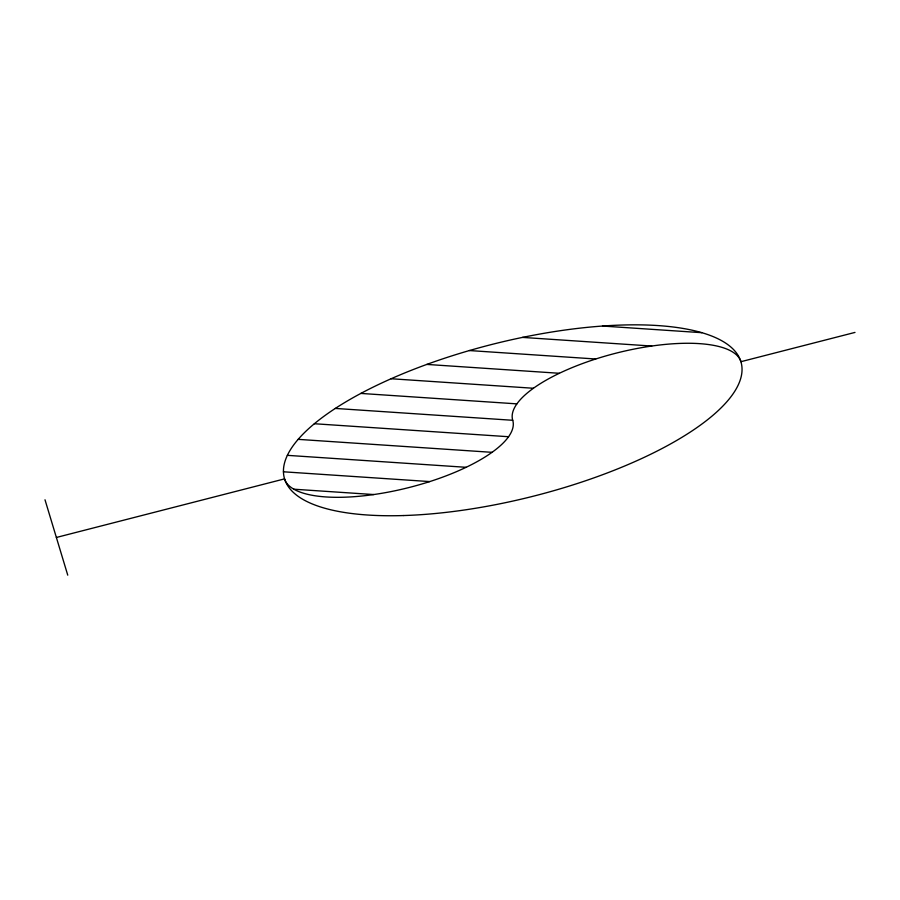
<?xml version="1.0" encoding="UTF-8"?>
<svg xmlns="http://www.w3.org/2000/svg" width="900" height="900" viewBox="0 0 900 900"><rect width="100%" height="100%" fill="white"/><g stroke="black" fill="none" stroke-linecap="round" stroke-linejoin="round"><path stroke-width="1.35" d="M56.374 537.469L284.558 478.879A117.799 39.319 -14.1 0 0 410.017 487.271A117.799 39.319 -14.1 0 0 512.73 420.289A117.799 39.319 -14.1 0 1 615.442 353.317A117.799 39.319 -14.1 0 1 740.914 361.699L855 332.415M602.505 326.036L701.865 332.685M522.484 337.399L651.735 346.039M469.373 350.55L595.721 358.999M426.803 364.421L559.361 373.286M391.118 378.743L533.43 388.26M360.832 393.424L516.904 403.864M335.306 408.431L512.73 420.289M314.348 423.731L508.556 436.725M298.147 439.358L492.03 452.329M287.347 455.344L466.11 467.303M283.433 471.791L429.75 481.579M293.839 489.206L373.736 494.55M45 499.781L67.748 575.156M403.673 515.543A235.609 78.649 -14.1 0 0 741.949 367.234A235.609 78.649 -14.1 0 0 392.569 378.101A235.609 78.649 -14.1 0 0 403.673 515.543"/></g></svg>
